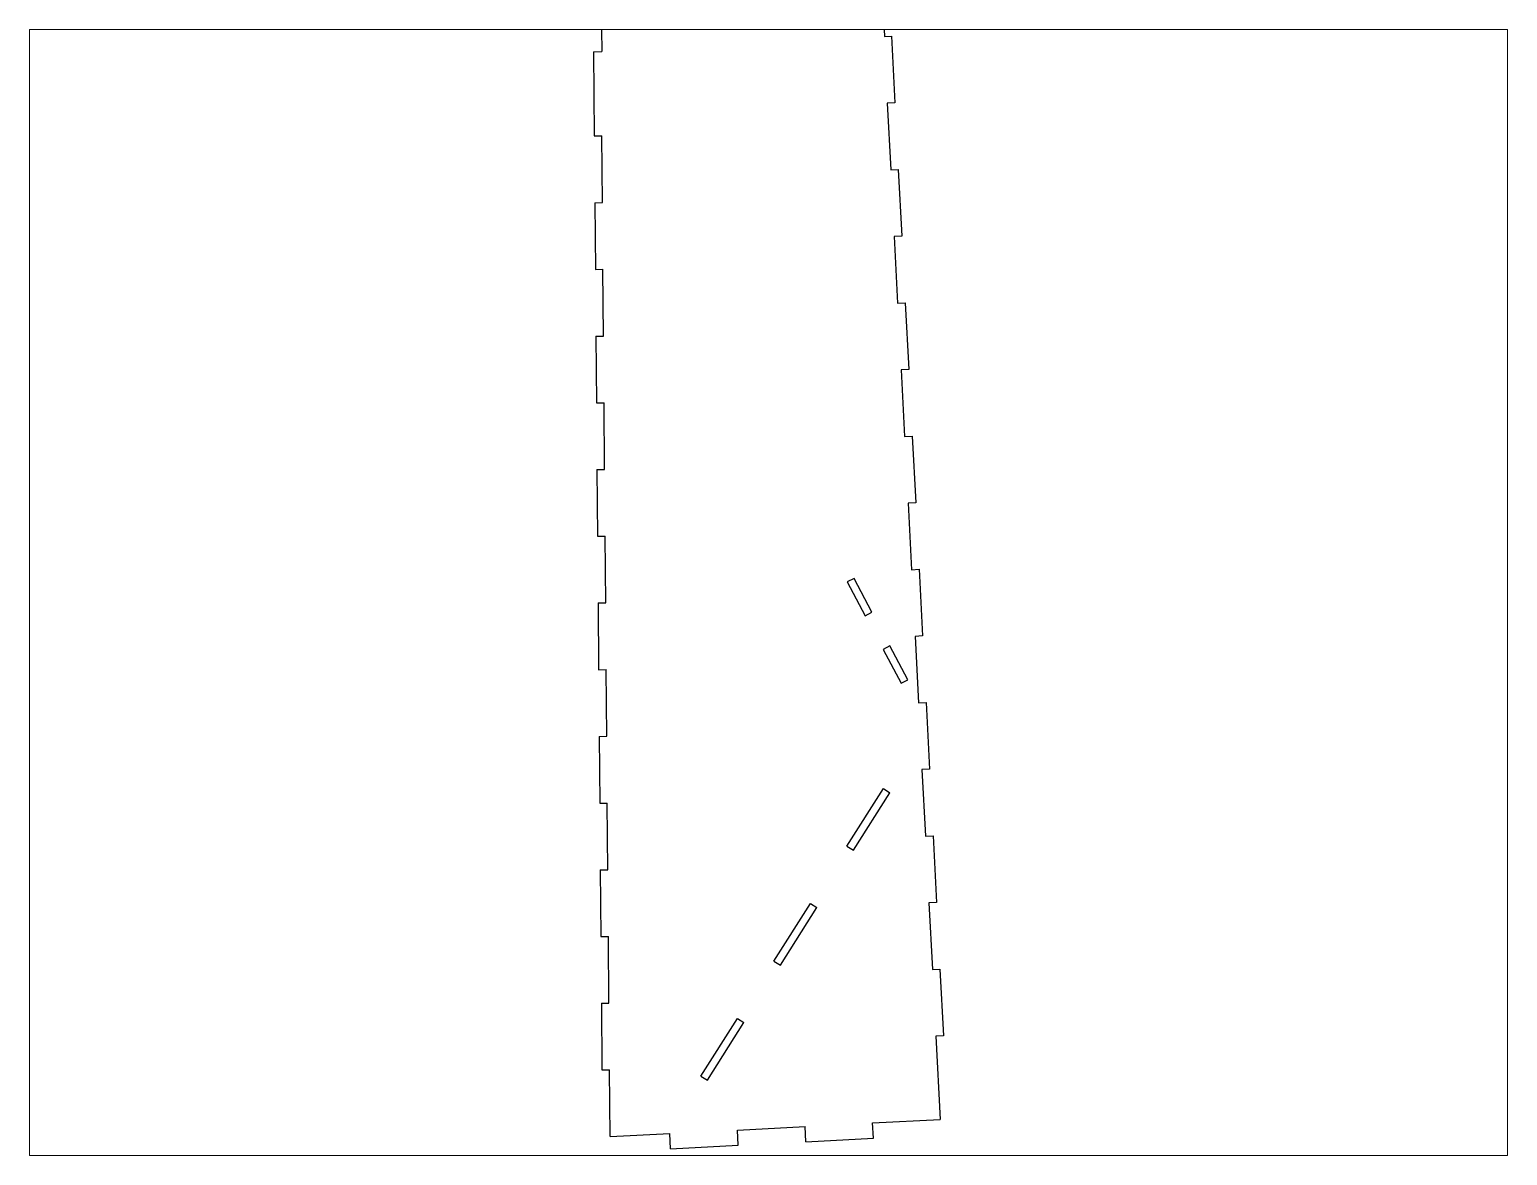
# Paper-space layout 'Layout1' of a CAD drawing. Header units: inches. Extents: x 1.05 to 9.45, y 0.8 to 7.2.
# The model-space entities are those that its viewports show. They can reach past a viewport. Long polylines and large blocks are cut down to what shows.
import ezdxf

# ---------------------------------------------------------------- set-up
doc = ezdxf.new("R2010")
doc.units = ezdxf.units.IN
doc.header["$MEASUREMENT"] = 0

msp = doc.modelspace()

# ---------------------------------------------------------------- linework, layer by layer
at = {"color": 7, "linetype": 'Continuous', "lineweight": 25}
for p, q in [((-3.053, 59.205), (-2.936, 57.004)), ((-17.779, 58.426), (-17.76, 56.232)), ((-2.936, 57.004), (-2.57, 57.023)), ((-2.57, 57.023), (-2.388, 53.528)), ((-18.193, 56.209), (-17.76, 56.232)), ((-18.193, 56.209), (-18.157, 51.795)), ((-2.388, 53.528), (-2.788, 53.507)), ((-2.788, 53.507), (-2.605, 50.012)), ((-18.157, 51.795), (-17.757, 51.799)), ((-17.728, 48.299), (-17.757, 51.799)), ((-2.605, 50.012), (-2.206, 50.033)), ((-2.206, 50.033), (-2.024, 46.538)), ((-18.128, 48.295), (-17.728, 48.299)), ((-18.128, 48.295), (-18.099, 44.796)), ((-2.024, 46.538), (-2.423, 46.517)), ((-2.423, 46.517), (-2.241, 43.021)), ((-18.099, 44.796), (-17.7, 44.799)), ((-17.671, 41.299), (-17.7, 44.799)), ((-2.241, 43.021), (-1.842, 43.042)), ((-1.842, 43.042), (-1.66, 39.547)), ((-18.071, 41.296), (-17.671, 41.299)), ((-18.071, 41.296), (-18.042, 37.796)), ((-1.66, 39.547), (-2.059, 39.526)), ((-2.059, 39.526), (-1.877, 36.031)), ((-18.042, 37.796), (-17.642, 37.799)), ((-17.614, 34.299), (-17.642, 37.799)), ((-1.877, 36.031), (-1.478, 36.052)), ((-1.478, 36.052), (-1.296, 32.557)), ((-18.013, 34.296), (-17.614, 34.299)), ((-18.013, 34.296), (-17.985, 30.796)), ((-1.296, 32.557), (-1.695, 32.536)), ((-1.695, 32.536), (-1.513, 29.04)), ((-17.985, 30.796), (-17.585, 30.799)), ((-17.557, 27.299), (-17.585, 30.799)), ((-1.513, 29.04), (-1.113, 29.061)), ((-1.113, 29.061), (-0.931, 25.566)), ((-4.529, 28.585), (-4.882, 28.398)), ((-4.882, 28.398), (-3.942, 26.626)), ((-3.588, 26.814), (-4.529, 28.585)), ((-17.956, 27.296), (-17.557, 27.299)), ((-17.956, 27.296), (-17.928, 23.796)), ((-3.942, 26.626), (-3.588, 26.814)), ((-2.648, 25.042), (-3.001, 24.854)), ((-3.001, 24.854), (-2.061, 23.082)), ((-1.707, 23.27), (-2.648, 25.042)), ((-0.931, 25.566), (-1.331, 25.545)), ((-1.331, 25.545), (-1.149, 22.05)), ((-17.928, 23.796), (-17.528, 23.8)), ((-17.499, 20.3), (-17.528, 23.8)), ((-2.061, 23.082), (-1.707, 23.27)), ((-1.149, 22.05), (-0.749, 22.071)), ((-0.749, 22.071), (-0.567, 18.575)), ((-17.899, 20.296), (-17.499, 20.3)), ((-17.899, 20.296), (-17.87, 16.797)), ((-0.567, 18.575), (-0.967, 18.555)), ((-0.967, 18.555), (-0.785, 15.059)), ((-4.901, 14.543), (-2.986, 17.559)), ((-4.563, 14.328), (-2.648, 17.344)), ((-2.986, 17.559), (-2.648, 17.344)), ((-17.87, 16.797), (-17.471, 16.8)), ((-17.442, 13.3), (-17.471, 16.8)), ((-0.785, 15.059), (-0.385, 15.08)), ((-0.385, 15.08), (-0.203, 11.585)), ((-4.901, 14.543), (-4.563, 14.328)), ((-17.842, 13.297), (-17.442, 13.3)), ((-17.842, 13.297), (-17.813, 9.797)), ((-8.729, 8.511), (-6.815, 11.527)), ((-8.391, 8.296), (-6.477, 11.312)), ((-6.815, 11.527), (-6.477, 11.312)), ((-0.203, 11.585), (-0.602, 11.564)), ((-0.602, 11.564), (-0.42, 8.069)), ((-17.813, 9.797), (-17.413, 9.8)), ((-17.385, 6.3), (-17.413, 9.8)), ((-8.729, 8.511), (-8.391, 8.296)), ((-0.42, 8.069), (-0.021, 8.09)), ((-0.021, 8.09), (0.161, 4.594)), ((-17.784, 6.297), (-17.385, 6.3)), ((-17.784, 6.297), (-17.756, 2.797)), ((-12.558, 2.479), (-10.644, 5.495)), ((-10.644, 5.495), (-10.306, 5.28)), ((-12.22, 2.265), (-10.306, 5.28)), ((0.161, 4.594), (-0.238, 4.574)), ((-0.238, 4.574), (-0.011, 0.203)), ((-17.756, 2.797), (-17.356, 2.8)), ((-17.327, -0.7), (-17.356, 2.8)), ((-12.558, 2.479), (-12.22, 2.265)), ((-3.556, 0.018), (-0.011, 0.203)), ((-3.514, -0.78), (-3.556, 0.018)), ((-17.327, -0.7), (-14.191, -0.536)), ((-14.15, -1.334), (-14.191, -0.536)), ((-10.646, -0.352), (-7.101, -0.167)), ((-10.605, -1.149), (-10.646, -0.352)), ((-7.059, -0.965), (-7.101, -0.167)), ((-14.15, -1.334), (-10.605, -1.149)), ((-7.059, -0.965), (-3.514, -0.78))]:
    msp.add_line(p, q, dxfattribs=at)

psp = doc.layouts.get("Layout1")

# ---------------------------------------------------------------- viewports
at = {"layer": '0'}
psp.add_viewport(center=(5.25, 4), size=(8.4, 6.4), view_center_point=(-9.0159, 27.845), view_height=59.062804, dxfattribs=at)

doc.saveas('drawing.dxf')
